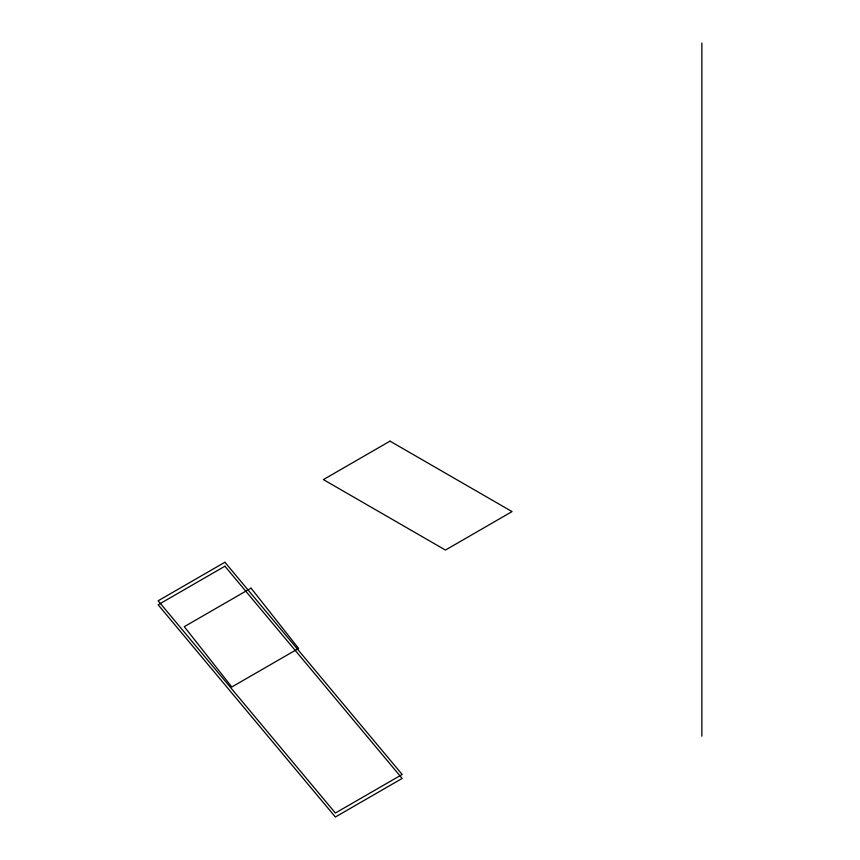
<?xml version="1.0" encoding="UTF-8"?>
<svg xmlns="http://www.w3.org/2000/svg" width="860" height="860" viewBox="0 0 860 860"><rect width="100%" height="100%" fill="white"/><g stroke="black" fill="none" stroke-linecap="round" stroke-linejoin="round"><path stroke-width="1.29" d="M701.867 43L701.867 736.203M389.999 441.137L323.392 479.6L445.437 550.056L512.044 511.603L389.999 441.137M224.911 562.257L158.132 600.807L335.379 813.033L402.158 774.473L224.911 562.257M224.911 566.224L158.132 604.784L335.379 817L402.158 778.44L224.911 566.224M251.055 588.133L184.276 626.682L231.813 686.989L298.592 648.44L251.055 588.133"/></g></svg>
